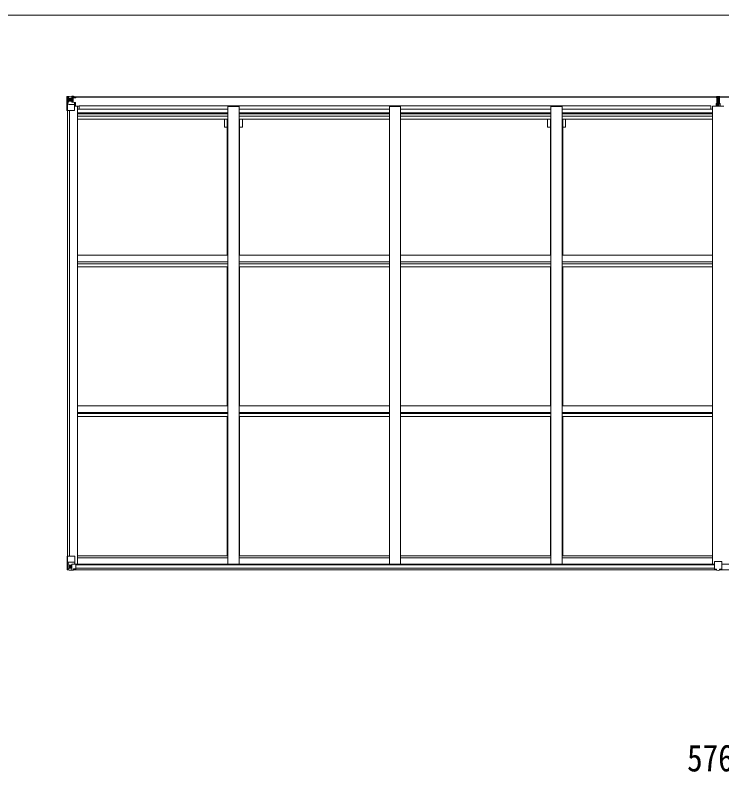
# Model space of a CAD drawing. Units: millimetres at full size; details may follow other scales. Extents: x -6988 to 7066, y -4877 to 4823.
# Drawn here: x -479 to 2653, y 1469 to 4823 of the extents above; entities that cross this region are included whole.
import ezdxf
from ezdxf.enums import TextEntityAlignment as Align

# ---------------------------------------------------------------- set-up
doc = ezdxf.new("R2010")
doc.units = ezdxf.units.MM
doc.header["$LTSCALE"] = 25
for name, color, linetype, lineweight in [('0-1_本体', 4, 'Continuous', 9), ('0-3_ELV2', 3, 'Continuous', 9), ('0-A_寸法', 6, 'Continuous', 9), ('F-0_240', 7, 'Continuous', 9)]:
    doc.layers.add(name, color=color, linetype=linetype, lineweight=lineweight)
doc.styles.add('ＭＳ ゴシック', font='')
doc.styles.get('ＭＳ ゴシック').set_extended_font_data('MS Gothic')

msp = doc.modelspace()

# ---------------------------------------------------------------- linework, layer by layer
at = {"layer": '0-1_本体', "color": 7}
for p, q in [((-249.55, 4461.27), (-249.55, 4461.23)), ((-248.61, 4462.27), (-248.61, 4462.27)), ((-248.61, 4462.23), (-248.61, 4462.27)), ((-239.64, 4462.66), (-247.56, 4462.19)), ((-246.7, 4461.21), (-246.7, 4461.15)), ((-246.7, 4400.56), (-246.7, 4461.15)), ((-242.73, 4457.77), (-245.47, 4461.44)), ((-227.55, 4463.45), (-239.55, 4462.66)), ((-221.05, 4463.96), (-227.55, 4463.56)), ((-227.55, 4437.46), (-227.55, 4463.56)), ((-227.55, 4462.68), (-221.05, 4463.08)), ((-221.05, 4462.15), (-226.05, 4462.06)), ((-221.05, 4463.08), (-221.05, 4463.96)), ((-221.05, 4462.56), (-221.05, 4463.08)), ((-221.05, 4462.56), (-221.05, 4462.15)), ((-221.05, 4462.15), (-221.05, 4461.33)), ((-216.05, 4461.76), (-216.05, 4461.33)), ((-215.75, 4461.76), (-216.05, 4461.76)), ((-215.75, 4461.76), (-214.06, 4461.33)), ((-246.16, 4427.44), (-242.01, 4439.53)), ((-246.16, 4427.44), (-239.55, 4427.23)), ((-241.88, 4454.26), (-239.55, 4454.32)), ((-241.88, 4440.79), (-241.88, 4454.26)), ((-239.55, 4440.76), (-241.88, 4440.79)), ((-239.55, 4454.32), (-227.55, 4454.32)), ((-239.55, 4440.76), (-227.55, 4440.76)), ((-239.55, 4440.76), (-239.55, 4440.76)), ((-234.07, 4447.12), (-234.07, 4446.16)), ((-228.55, 4454.32), (-227.55, 4454.32)), ((-226.05, 4457.85), (-227.55, 4457.85)), ((-226.05, 4454.32), (-227.55, 4454.32)), ((-226.05, 4440.76), (-227.55, 4440.76)), ((-226.72, 4437.21), (-216.37, 4435.55)), ((-226.72, 4436.57), (-226.72, 4437.21)), ((-216.37, 4434.92), (-226.72, 4436.57)), ((-225.55, 4457.49), (-226.05, 4457.49)), ((-222.05, 4452.56), (-226.05, 4452.56)), ((-222.05, 4444.36), (-226.05, 4444.36)), ((-225.94, 4456.19), (-222.05, 4456.19)), ((-225.55, 4458.52), (-225.55, 4456.57)), ((-217.55, 4458.52), (-225.55, 4458.52)), ((-217.55, 4458.49), (-225.55, 4458.49)), ((-215.55, 4456.65), (-225.55, 4456.57)), ((-225.55, 4456.4), (-225.55, 4456.57)), ((-225.55, 4456.57), (-225.55, 4456.57)), ((-222.05, 4436.46), (-222.05, 4456.43)), ((-216.37, 4435.55), (-216.37, 4434.92)), ((-216.09, 4435.47), (-212.05, 4435.44)), ((-215.55, 4458.26), (-210.55, 4458.26)), ((-215.55, 4456.65), (-215.55, 4458.26)), ((-215.55, 4401.56), (-215.55, 4434.66)), ((-211.05, 4435.43), (-212.05, 4435.44)), ((-212.05, 4433.71), (-211.05, 4433.71)), ((-211.05, 4419.64), (-211.05, 4435.43)), ((-210.55, 4459.27), (-210.55, 4458.26)), ((-210.55, 4458.26), (-209.55, 4458.26)), ((-209.55, 4458.26), (-209.55, 4459.27)), ((-209.55, 4458.26), (-209.55, 4456.7)), ((-209.55, 4456.58), (-209.55, 4456.7)), ((-246.7, 4400.56), (-216.55, 4400.56)), ((-239.55, 4427.23), (-215.55, 4427.23)), ((-211.05, 4423.56), (-215.55, 4423.56)), ((-195.05, 4419.64), (-215.55, 4419.64)), ((-249.23, 2425.49), (-216.23, 2425.49)), ((-249.23, 2364.78), (-249.23, 2425.49)), ((-246.39, 2425.49), (-246.39, 2364.9)), ((-215.23, 2424.49), (-215.23, 2391.39)), ((-245.84, 2398.6), (-239.23, 2398.82)), ((-245.84, 2398.6), (-241.7, 2386.52)), ((-239.23, 2385.29), (-241.56, 2385.25)), ((-241.56, 2385.25), (-241.56, 2371.78)), ((-239.23, 2398.82), (-215.23, 2398.82)), ((-239.23, 2385.29), (-239.23, 2385.29)), ((-227.23, 2385.29), (-239.23, 2385.29)), ((-227.23, 2389.27), (-220.73, 2389.27)), ((-227.23, 2389.27), (-227.23, 2362.49)), ((-216.06, 2391.13), (-226.41, 2389.47)), ((-226.41, 2389.47), (-226.41, 2389.27)), ((-223.71, 2389.27), (-216.06, 2390.49)), ((-220.73, 2389.27), (-211.73, 2389.24)), ((-216.06, 2390.49), (-216.06, 2391.13)), ((-210.73, 2388.33), (-210.73, 2368.18)), ((-248.29, 2363.82), (-248.29, 2363.77)), ((-239.32, 2363.39), (-247.25, 2363.86)), ((-246.39, 2364.83), (-246.39, 2364.9)), ((-242.42, 2368.28), (-245.15, 2364.61)), ((-241.56, 2371.78), (-239.23, 2371.72)), ((-239.23, 2371.73), (-227.23, 2371.73)), ((-227.23, 2362.6), (-239.23, 2363.38)), ((-234.71, 2378.93), (-234.71, 2379.89)), ((-220.73, 2362.09), (-220.73, 2368.03)), ((-211.73, 2367.46), (-220.73, 2367.4))]:
    msp.add_line(p, q, dxfattribs=at)
at = {"layer": '0-1_本体'}
for p, q in [((2634.95, 4461.33), (-226.05, 4461.33)), ((2637.77, 4461.33), (5498.77, 4461.33)), ((2634.94, 4459.27), (-226.05, 4459.27)), ((2637.78, 4459.27), (5498.77, 4459.27)), ((-247.55, 2425.49), (-247.55, 4400.56)), ((-238.55, 2425.49), (-238.55, 4400.56)), ((-237.85, 2425.49), (-237.85, 4400.56)), ((-215.55, 4419.04), (-202.55, 4419.04)), ((-202.55, 2389.13), (-202.55, 4419.04)), ((463.45, 4405.99), (-202.55, 4405.99)), ((-195.05, 4421.06), (2603.95, 4421.06)), ((-195.05, 4421.06), (-195.05, 4405.99)), ((463.45, 2389.13), (463.45, 4418.4)), ((463.45, 4418.4), (513.45, 4418.4)), ((513.45, 2389.13), (513.45, 4418.4)), ((1179.45, 4405.99), (513.45, 4405.99)), ((1179.45, 2389.13), (1179.45, 4418.4)), ((1179.45, 4418.4), (1229.46, 4418.4)), ((1229.46, 2389.13), (1229.46, 4418.4)), ((1895.45, 4405.99), (1229.46, 4405.99)), ((1895.45, 2389.13), (1895.45, 4418.4)), ((1895.45, 4418.4), (1945.45, 4418.4)), ((1945.45, 2389.13), (1945.45, 4418.4)), ((2611.45, 4405.99), (1945.45, 4405.99)), ((2603.95, 4421.06), (2603.95, 4405.99)), ((2661.27, 4419.04), (2611.45, 4419.04)), ((2611.45, 2389.13), (2611.45, 4419.04)), ((2611.45, 4419.04), (2661.27, 4419.04)), ((463.45, 4389.55), (-202.55, 4389.55)), ((463.45, 4385.77), (-202.55, 4385.77)), ((463.45, 4374.42), (-202.55, 4374.42)), ((463.45, 4361.6), (-202.55, 4361.6)), ((448.95, 4326.33), (448.95, 4361.6)), ((460.96, 3759.04), (460.96, 4361.6)), ((1179.45, 4389.55), (513.45, 4389.55)), ((1179.45, 4385.77), (513.45, 4385.77)), ((1179.45, 4374.42), (513.45, 4374.42)), ((1179.45, 4361.6), (513.45, 4361.6)), ((515.96, 3759.04), (515.96, 4361.6)), ((527.95, 4326.33), (527.95, 4361.6)), ((1895.45, 4389.55), (1229.46, 4389.55)), ((1895.45, 4385.77), (1229.46, 4385.77)), ((1895.45, 4374.42), (1229.46, 4374.42)), ((1895.45, 4361.6), (1229.46, 4361.6)), ((1880.95, 4326.33), (1880.95, 4361.6)), ((1892.96, 3759.04), (1892.96, 4361.6)), ((2611.45, 4389.55), (1945.45, 4389.55)), ((2611.45, 4385.77), (1945.45, 4385.77)), ((2611.45, 4374.42), (1945.45, 4374.42)), ((2611.45, 4361.6), (1945.45, 4361.6)), ((1947.96, 3759.04), (1947.96, 4361.6)), ((1959.95, 4326.33), (1959.95, 4361.6)), ((448.95, 4326.33), (460.96, 4326.33)), ((515.96, 4326.33), (527.95, 4326.33)), ((1880.95, 4326.33), (1892.96, 4326.33)), ((1947.96, 4326.33), (1959.95, 4326.33)), ((463.45, 3759.04), (-202.54, 3759.04)), ((1179.45, 3759.04), (513.46, 3759.04)), ((1895.45, 3759.04), (1229.46, 3759.04)), ((2611.45, 3759.04), (1945.46, 3759.04)), ((463.45, 3730), (-202.54, 3730)), ((1179.45, 3730), (513.46, 3730)), ((1895.45, 3730), (1229.46, 3730)), ((2611.45, 3730), (1945.46, 3730)), ((463.45, 3720.27), (-202.54, 3720.27)), ((463.45, 3707.41), (-202.54, 3707.41)), ((460.96, 3091.58), (460.96, 3707.41)), ((1179.45, 3720.27), (513.46, 3720.27)), ((1179.45, 3707.41), (513.46, 3707.41)), ((515.96, 3091.58), (515.96, 3707.41)), ((1895.45, 3720.27), (1229.46, 3720.27)), ((1895.45, 3707.41), (1229.46, 3707.41)), ((1892.96, 3091.58), (1892.96, 3707.41)), ((2611.45, 3720.27), (1945.46, 3720.27)), ((2611.45, 3707.41), (1945.46, 3707.41)), ((1947.96, 3091.58), (1947.96, 3707.41)), ((463.45, 3091.58), (-202.54, 3091.58)), ((1179.45, 3091.58), (513.46, 3091.58)), ((1895.45, 3091.58), (1229.46, 3091.58)), ((2611.45, 3091.58), (1945.46, 3091.58)), ((463.45, 3061.83), (-202.54, 3061.83)), ((463.45, 3057.41), (-202.54, 3057.41)), ((1179.45, 3061.83), (513.46, 3061.83)), ((1179.45, 3057.41), (513.46, 3057.41)), ((1895.45, 3061.83), (1229.46, 3061.83)), ((1895.45, 3057.41), (1229.46, 3057.41)), ((2611.45, 3061.83), (1945.46, 3061.83)), ((2611.45, 3057.41), (1945.46, 3057.41)), ((463.45, 3044.39), (-202.54, 3044.39)), ((460.96, 2426.37), (460.96, 3044.39)), ((1179.45, 3044.39), (513.46, 3044.39)), ((515.96, 2426.37), (515.96, 3044.39)), ((1895.45, 3044.39), (1229.46, 3044.39)), ((1892.96, 2426.37), (1892.96, 3044.39)), ((2611.45, 3044.39), (1945.46, 3044.39)), ((1947.96, 2426.37), (1947.96, 3044.39)), ((-202.55, 2426.37), (463.45, 2426.37)), ((-202.28, 2417.24), (463.45, 2417.24)), ((513.45, 2426.37), (1179.45, 2426.37)), ((513.45, 2417.24), (1179.45, 2417.24)), ((1229.45, 2426.37), (1895.45, 2426.37)), ((1229.46, 2417.24), (1895.45, 2417.24)), ((1945.45, 2426.37), (2611.45, 2426.37)), ((1945.45, 2417.24), (2611.45, 2417.24)), ((2620.18, 2389.13), (-211.27, 2389.13)), ((2619.64, 2386.78), (-210.73, 2386.78)), ((2652.54, 2389.13), (5483.99, 2389.13)), ((2629.64, 2364.63), (-220.73, 2364.63)), ((2629.64, 2363.69), (-220.73, 2363.69)), ((2619.64, 2371.12), (-210.73, 2371.12)), ((2643.08, 2364.63), (5493.45, 2364.63)), ((2643.08, 2363.69), (5493.45, 2363.69))]:
    msp.add_line(p, q, dxfattribs=at)
at = {"layer": '0-1_本体', "color": 7}
for points in [[(-249.55, 4461.23), (-249.55, 4400.56), (-246.7, 4400.56)], [(-248.61, 4462.27), (-239.55, 4462.83), (-227.55, 4463.56)], [(-221.05, 4462.56), (-226.05, 4462.56), (-226.05, 4437.1)], [(-235.99, 4448.08), (-236.95, 4448.08), (-236.95, 4449.04), (-235.99, 4449.04)], [(-235.03, 4450), (-235.03, 4450.96), (-234.07, 4450.96), (-234.07, 4450)], [(-234.07, 4446.16), (-235.03, 4446.16), (-235.03, 4447.12)], [(-233.11, 4449.04), (-232.15, 4449.04), (-232.15, 4448.08), (-233.11, 4448.08)], [(-225.55, 4457.49), (-217.55, 4457.49), (-217.55, 4459.27)], [(-210.55, 4456.53), (-225.55, 4456.4), (-225.55, 4456.4)], [(-215.55, 4456.65), (-215.55, 4456.64), (-209.55, 4456.7)], [(-212.05, 4435.44), (-212.05, 4433.71), (-215.55, 4433.69)], [(-248.29, 2363.77), (-239.23, 2363.22), (-220.73, 2362.09)], [(-235.67, 2377.01), (-236.63, 2377.01), (-236.63, 2377.97), (-235.67, 2377.97)], [(-234.71, 2379.89), (-233.75, 2379.89), (-233.75, 2378.93)], [(-233.75, 2376.05), (-233.75, 2375.09), (-234.71, 2375.09), (-234.71, 2376.05)], [(-232.79, 2377.97), (-231.83, 2377.97), (-231.83, 2377.01), (-232.79, 2377.01)], [(-210.73, 2368.18), (-210.74, 2368.07), (-220.73, 2368.03)]]:
    msp.add_lwpolyline(points, dxfattribs=at)
for centre in [(-234.55, 4448.56), (-234.23, 2377.49)]:
    msp.add_circle(centre, 5.3, dxfattribs=at)
for centre, radius, start, end in [((-248.55, 4461.28), 1, 93.50017, 180.00079), ((-248.55, 4461.27), 0.999, 93.4424, 179.95083), ((-248.55, 4461.23), 0.999, 93.4424, 179.95083), ((-247.39, 4474.88), 12.7, 269.24466, 275.10311), ((-245.42, 4461.27), 1.28, 131.17831, 182.45895), ((-235.99, 4450), 0.96, 270, 0), ((-235.99, 4447.12), 0.96, 0, 90), ((-233.11, 4450), 0.96, 180, 270), ((-233.11, 4447.12), 0.96, 90, 180), ((-226.61, 4438.14), 0.937, 182.32209, 263.26766), ((-226.61, 4437.5), 0.937, 182.32209, 263.26766), ((-225.55, 4459.02), 0.5, 179.99802, 269.99691), ((-225.55, 4458.99), 0.5, 180.00109, 270.00109), ((-225.55, 4456.07), 0.5, 90.52895, 180.04464), ((-225.53, 4455.89), 0.513, 91.88028, 181.04707), ((-216.48, 4434.62), 0.937, 2.32209, 83.26766), ((-216.48, 4433.99), 0.937, 2.32209, 83.26766), ((-210.41, 4464.22), 7.69, 268.96999, 276.43426), ((-216.55, 4401.56), 1, 270, 0), ((-216.23, 2424.49), 1, 0, 90), ((-226.3, 2388.54), 0.937, 96.73234, 129.06602), ((-216.17, 2392.06), 0.937, 276.73234, 357.67791), ((-216.17, 2391.43), 0.937, 276.73234, 357.67791), ((-248.23, 2364.81), 0.999, 180.04917, 266.5576), ((-248.23, 2364.78), 0.999, 180.04917, 266.5576), ((-248.23, 2364.77), 1, 179.99921, 266.49983), ((-247.08, 2351.17), 12.7, 84.89689, 90.75534), ((-245.11, 2364.78), 1.28, 177.54105, 228.82169), ((-235.67, 2378.93), 0.96, 270, 0), ((-235.67, 2376.05), 0.96, 0, 90), ((-232.79, 2378.93), 0.96, 180, 270), ((-232.79, 2376.05), 0.96, 90, 180)]:
    msp.add_arc(centre, radius, start, end, dxfattribs=at)
for centre, major_axis, ratio, start_param, end_param in [((-47.61, 4474.58), (201, 12.36), 0.060933, 3.1373463, 3.1378449), ((-246.61, 4462.35), (2, 0.12), 0.060933, 3.1378449, 4.2119296), ((-246.42, 4459.25), (-0.02, 3), 0.466854, 5.5234897, 6.1575023), ((-245.44, 4429.79), (0.85, 2.32), 0.403757, 2.3087461, 3.2744049), ((-244.75, 4454.18), (0.03, 5), 0.573921, 4.7320603, 5.5159136), ((-243.28, 4440.81), (0, 3), 0.468246, 4.2703918, 4.7058971), ((-321.29, 4454.32), (81.75, 0), 0.061163, 0, 0.0007725), ((-245.12, 2396.26), (0.85, -2.32), 0.403757, 3.0087805, 3.9744392), ((-242.97, 2385.23), (0, -3), 0.468246, 1.5772882, 2.0127935), ((-211.73, 2388.33), (1, -0.021), 0.906239, 0.0187047, 1.589501), ((-246.29, 2363.7), (2, -0.12), 0.060933, 2.0712557, 3.1453404), ((-47.29, 2351.46), (201, -12.36), 0.060933, 3.1453404, 3.145839), ((-246.1, 2366.79), (-0.02, -3), 0.466854, 0.125683, 0.7596956), ((-244.44, 2371.86), (0.03, -5), 0.573921, 0.7672717, 1.551125), ((-320.98, 2371.73), (81.75, 0), 0.061163, 6.2824128, 6.2831853), ((-211.73, 2368.17), (1, 0.012), 0.707053, 4.7036637, 6.124411)]:
    msp.add_ellipse(centre, major_axis=major_axis, ratio=ratio, start_param=start_param, end_param=end_param, dxfattribs=at)
at = {"layer": '0-3_ELV2'}
for p, q in [((2629.21, 4462.21), (2634.06, 4462.5)), ((2629.21, 4459.2), (2629.21, 4462.21)), ((2634.06, 4462.5), (2635.71, 4462.6)), ((2635.71, 4462.6), (2635.71, 4459.6)), ((2637.01, 4462.6), (2637.01, 4459.6)), ((2638.66, 4462.5), (2637.01, 4462.6)), ((2643.51, 4462.21), (2638.66, 4462.5)), ((2643.51, 4459.2), (2643.51, 4462.21)), ((2627.21, 4431.15), (2634.21, 4431.21)), ((2627.21, 4429.77), (2634.21, 4429.71)), ((2627.21, 4419.04), (2627.21, 4429.27)), ((2628.51, 4430.65), (2635.51, 4430.71)), ((2628.51, 4429.77), (2628.51, 4430.65)), ((2628.51, 4419.04), (2628.51, 4429.27)), ((2634.21, 4459.51), (2629.21, 4459.2)), ((2629.21, 4457.71), (2629.21, 4459.2)), ((2630.21, 4456.71), (2634.21, 4456.71)), ((2630.21, 4454.88), (2630.21, 4456.71)), ((2630.21, 4454.88), (2634.21, 4454.81)), ((2630.21, 4451.27), (2630.21, 4454.88)), ((2630.21, 4451.27), (2634.21, 4451.21)), ((2630.21, 4443.04), (2630.21, 4451.27)), ((2630.21, 4443.04), (2634.21, 4443)), ((2630.21, 4431.17), (2630.21, 4443.04)), ((2630.51, 4459.2), (2637.01, 4459.6)), ((2630.51, 4457.71), (2630.51, 4459.2)), ((2635.51, 4456.71), (2631.51, 4456.71)), ((2631.51, 4454.81), (2631.51, 4456.71)), ((2635.51, 4454.81), (2631.51, 4454.81)), ((2631.51, 4431.17), (2631.51, 4443)), ((2635.71, 4459.6), (2634.21, 4459.51)), ((2634.21, 4456.71), (2634.21, 4459.51)), ((2634.21, 4456.71), (2634.21, 4445.99)), ((2634.21, 4445.99), (2637.21, 4445.99)), ((2634.21, 4438.92), (2634.21, 4445.99)), ((2634.21, 4438.92), (2637.21, 4438.92)), ((2634.21, 4429.28), (2634.21, 4438.92)), ((2634.21, 4429.28), (2637.21, 4429.28)), ((2634.21, 4422.21), (2634.21, 4429.28)), ((2635.51, 4456.71), (2635.51, 4445.99)), ((2638.51, 4445.99), (2635.51, 4445.99)), ((2635.51, 4438.92), (2635.51, 4445.99)), ((2638.51, 4438.92), (2635.51, 4438.92)), ((2635.51, 4429.28), (2635.51, 4438.92)), ((2638.51, 4429.28), (2635.51, 4429.28)), ((2635.51, 4422.21), (2635.51, 4429.28)), ((2642.21, 4459.2), (2635.71, 4459.6)), ((2637.01, 4459.6), (2638.51, 4459.51)), ((2637.21, 4456.71), (2641.21, 4456.71)), ((2637.21, 4456.71), (2637.21, 4445.99)), ((2637.21, 4454.81), (2641.21, 4454.81)), ((2637.21, 4438.92), (2637.21, 4445.99)), ((2637.21, 4429.28), (2637.21, 4438.92)), ((2644.21, 4430.65), (2637.21, 4430.71)), ((2637.21, 4422.21), (2637.21, 4429.28)), ((2638.51, 4456.71), (2638.51, 4459.51)), ((2638.51, 4459.51), (2643.51, 4459.2)), ((2638.51, 4456.71), (2638.51, 4445.99)), ((2642.51, 4456.71), (2638.51, 4456.71)), ((2642.51, 4454.88), (2638.51, 4454.81)), ((2642.51, 4451.27), (2638.51, 4451.21)), ((2638.51, 4438.92), (2638.51, 4445.99)), ((2642.51, 4443.04), (2638.51, 4443)), ((2638.51, 4429.28), (2638.51, 4438.92)), ((2645.51, 4431.15), (2638.51, 4431.21)), ((2645.51, 4429.77), (2638.51, 4429.71)), ((2638.51, 4422.21), (2638.51, 4429.28)), ((2641.21, 4454.81), (2641.21, 4456.71)), ((2641.21, 4431.17), (2641.21, 4443)), ((2642.21, 4457.71), (2642.21, 4459.2)), ((2642.51, 4454.88), (2642.51, 4456.71)), ((2642.51, 4451.27), (2642.51, 4454.88)), ((2642.51, 4443.04), (2642.51, 4451.27)), ((2642.51, 4431.17), (2642.51, 4443.04)), ((2643.51, 4457.71), (2643.51, 4459.2)), ((2644.21, 4429.77), (2644.21, 4430.65)), ((2644.21, 4419.04), (2644.21, 4429.27)), ((2645.51, 4419.04), (2645.51, 4429.27)), ((2634.21, 4422.21), (2637.21, 4422.21)), ((2634.21, 4422.21), (2634.21, 4419.04)), ((2638.51, 4422.21), (2635.51, 4422.21)), ((2635.51, 4422.21), (2635.51, 4419.04)), ((2637.21, 4422.21), (2637.21, 4419.04)), ((2638.51, 4422.21), (2638.51, 4419.04)), ((2619.76, 2367.87), (2619.76, 2400.19)), ((2619.96, 2367.87), (2619.96, 2400.19)), ((2620.76, 2401.19), (2651.76, 2401.19)), ((2651.96, 2401.19), (2620.96, 2401.19)), ((2652.76, 2367.87), (2652.76, 2400.19)), ((2652.96, 2367.87), (2652.96, 2400.19)), ((2619.76, 2367.87), (2619.76, 2367.83)), ((2619.96, 2367.87), (2619.97, 2367.83)), ((2629.76, 2367.1), (2620.76, 2367.15)), ((2629.96, 2367.1), (2620.96, 2367.15)), ((2642.76, 2367.1), (2651.76, 2367.15)), ((2642.96, 2367.1), (2651.96, 2367.15)), ((2652.76, 2367.87), (2652.76, 2367.83)), ((2652.96, 2367.87), (2652.96, 2367.83))]:
    msp.add_line(p, q, dxfattribs=at)
for points in [[(2637.01, 4462.6), (2630.51, 4462.21), (2630.51, 4459.2)], [(2635.71, 4462.6), (2642.21, 4462.21), (2642.21, 4459.2)], [(2634.21, 4430.71), (2627.21, 4430.65), (2627.21, 4431.15)], [(2634.21, 4429.21), (2627.21, 4429.27), (2627.21, 4429.77), (2627.21, 4430.65)], [(2635.51, 4431.21), (2628.51, 4431.15), (2628.51, 4430.65)], [(2635.51, 4429.71), (2628.51, 4429.77), (2628.51, 4429.27), (2635.51, 4429.21)], [(2635.51, 4451.21), (2631.51, 4451.21), (2631.51, 4454.81)], [(2635.51, 4443), (2631.51, 4443), (2631.51, 4451.21)], [(2637.21, 4451.21), (2641.21, 4451.21), (2641.21, 4454.81)], [(2637.21, 4443), (2641.21, 4443), (2641.21, 4451.21)], [(2637.21, 4431.21), (2644.21, 4431.15), (2644.21, 4430.65)], [(2637.21, 4429.71), (2644.21, 4429.77), (2644.21, 4429.27), (2637.21, 4429.21)], [(2638.51, 4430.71), (2645.51, 4430.65), (2645.51, 4431.15)], [(2638.51, 4429.21), (2645.51, 4429.27), (2645.51, 4429.77), (2645.51, 4430.65)], [(2636.26, 2361.67), (2629.76, 2362.07), (2629.76, 2367.1)], [(2636.46, 2361.67), (2629.96, 2362.07), (2629.96, 2367.1)], [(2636.26, 2361.67), (2642.76, 2362.07), (2642.76, 2367.1)], [(2636.46, 2361.67), (2642.96, 2362.07), (2642.96, 2367.1)]]:
    msp.add_lwpolyline(points, dxfattribs=at)
for centre, start, end in [((2630.21, 4457.71), 180, 270), ((2631.51, 4457.71), 180, 270), ((2641.21, 4457.71), 270, 0), ((2642.51, 4457.71), 270, 0), ((2620.76, 2400.19), 90, 180), ((2620.96, 2400.19), 90, 180), ((2651.76, 2400.19), 0, 90), ((2651.96, 2400.19), 0, 90)]:
    msp.add_arc(centre, 1, start, end, dxfattribs=at)
for centre, major_axis, ratio, start_param, end_param in [((2634.24, 4459.51), (0.18, -2.99), 0.008711, 3.1415927, 4.7113235), ((2638.48, 4459.51), (-0.18, -2.99), 0.008711, 1.5718618, 3.1415927), ((2462.34, 4448.99), (171.87, 10.52), 0.017422, 6.2821194, 6.2831848), ((2810.38, 4448.99), (-171.87, 10.52), 0.017422, 0.0000005, 0.0010659), ((2620.76, 2367.86), (1, -0.012), 0.707053, 3.2044821, 4.7211143), ((2620.96, 2367.86), (1, -0.012), 0.707053, 3.2044821, 4.7211143), ((2651.76, 2367.86), (-1, -0.012), 0.707053, 1.562071, 3.0787032), ((2651.96, 2367.86), (-1, -0.012), 0.707053, 1.562071, 3.0787032)]:
    msp.add_ellipse(centre, major_axis=major_axis, ratio=ratio, start_param=start_param, end_param=end_param, dxfattribs=at)
at = {"layer": 'F-0_240', "color": 5}
msp.add_line((-6987.88, 4822.79), (6712.12, 4822.79), dxfattribs=at)

# ---------------------------------------------------------------- texts
at = {"layer": '0-A_寸法', "color": 7, "style": 'ＭＳ ゴシック', "width": 0.85}
msp.add_text('5768', height=119.1, dxfattribs=at).set_placement((2498.86, 1434.96), align=Align.BOTTOM_LEFT)

doc.saveas('drawing.dxf')
